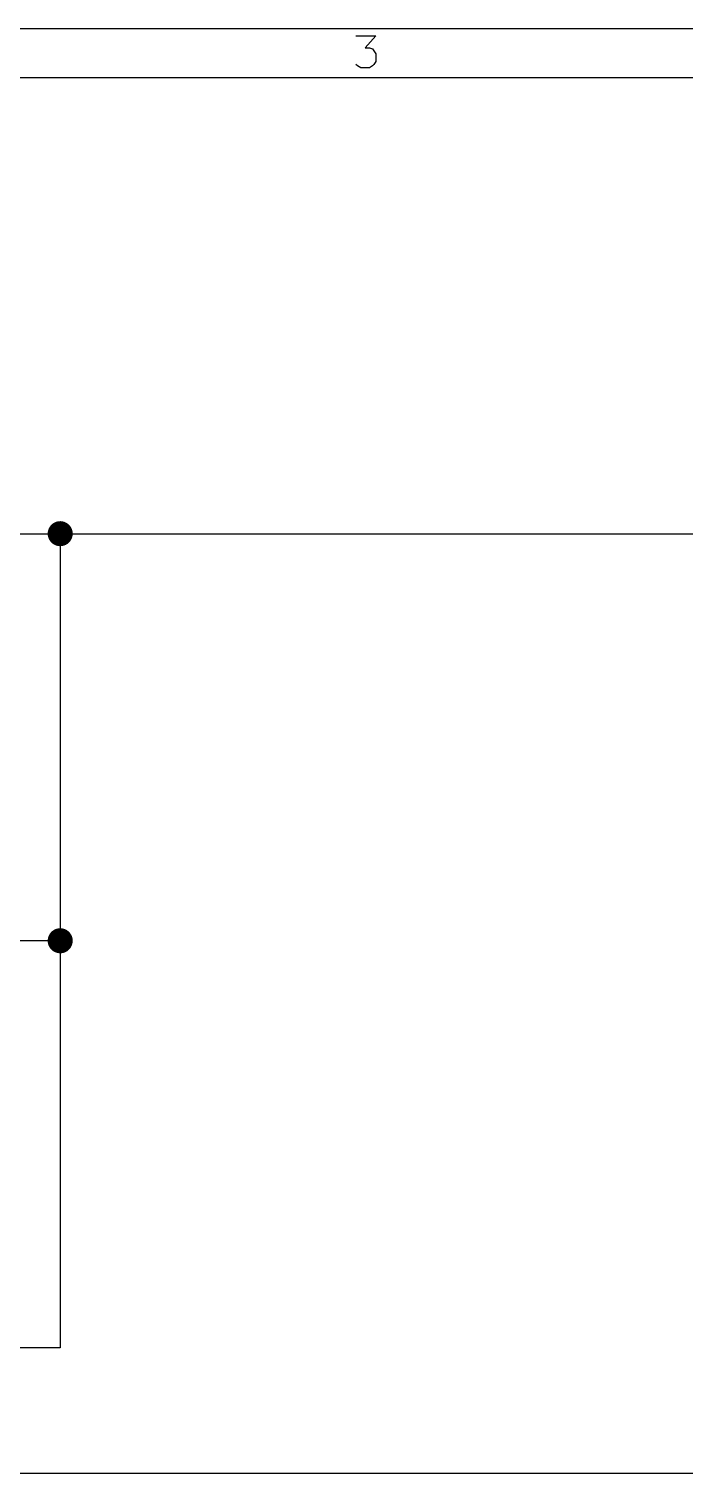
# Model space of a CAD drawing. Extents: x 10 to 287, y -200 to -10.
# Drawn here: x 121.9 to 148.5, y -68.6 to -10 of the extents above; entities that cross this region are included whole.
import ezdxf

# ---------------------------------------------------------------- set-up
doc = ezdxf.new("R2010")
doc.units = 0
doc.header["$MEASUREMENT"] = 0

msp = doc.modelspace()

# ---------------------------------------------------------------- linework, layer by layer
at = {"layer": 'Green 2'}
for p, q in [((118.11, -30.48), (154.94, -30.48)), ((123.19, -30.48), (123.19, -63.5)), ((123.19, -46.99), (118.11, -46.99)), ((123.19, -63.5), (118.11, -63.5)), ((118.11, -68.58), (156.21, -68.58))]:
    msp.add_line(p, q, dxfattribs=at)
at = {"layer": 'Green 2', "const_width": 0.508}
for points in [[(122.936, -30.48, 1), (123.444, -30.48, 1)], [(122.936, -46.99, 1), (123.444, -46.99, 1)]]:
    msp.add_lwpolyline(points, format="xyb", close=True, dxfattribs=at)
at = {"layer": 'Red 2'}
for p, q in [((286.995, -10.0076), (10.0076, -10.0076)), ((135.179, -10.287), (135.992, -10.287)), ((135.992, -10.287), (135.56, -10.7696)), ((135.56, -10.7696), (135.738, -10.7696)), ((135.738, -10.7696), (135.865, -10.8204)), ((135.865, -10.8204), (135.915, -10.8966)), ((135.915, -10.8966), (135.992, -11.0236)), ((135.992, -11.0236), (135.992, -11.3284)), ((135.255, -11.5062), (135.179, -11.4554)), ((135.382, -11.5824), (135.255, -11.5062)), ((135.738, -11.5824), (135.382, -11.5824)), ((135.865, -11.5062), (135.738, -11.5824)), ((135.915, -11.4554), (135.865, -11.5062)), ((135.992, -11.3284), (135.915, -11.4554)), ((285.013, -11.9888), (11.9888, -11.9888))]:
    msp.add_line(p, q, dxfattribs=at)

doc.saveas('drawing.dxf')
